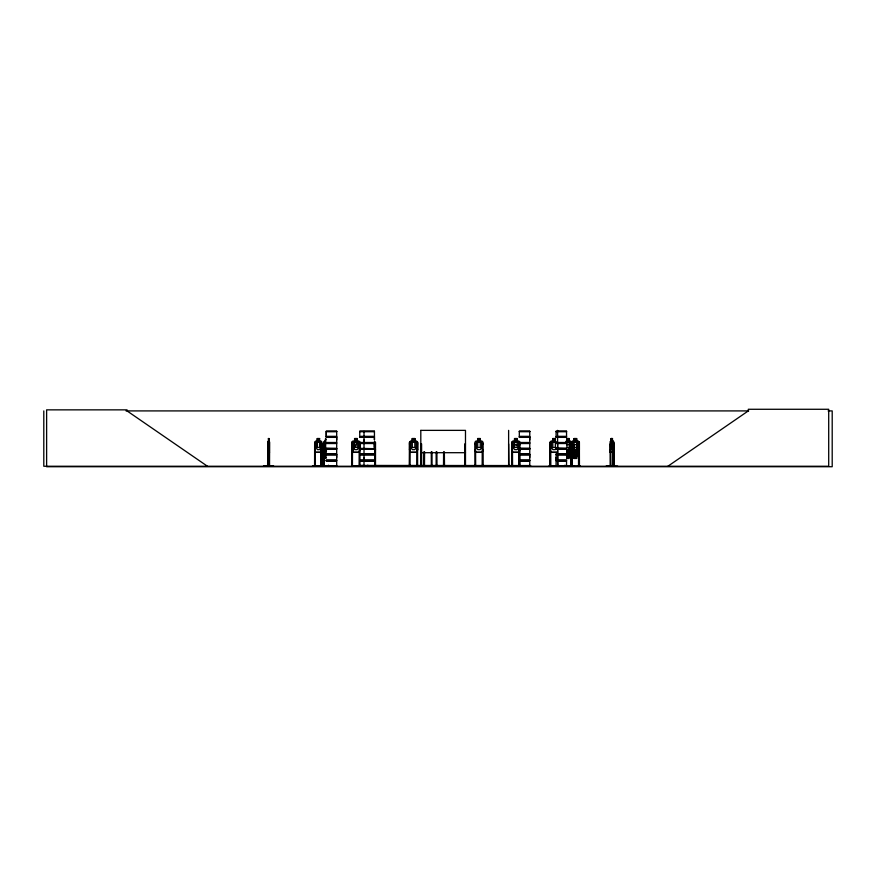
<?xml version="1.0" encoding="UTF-8"?>
<svg xmlns="http://www.w3.org/2000/svg" width="876" height="876" viewBox="0 0 876 876"><rect width="100%" height="100%" fill="white"/><g stroke="black" fill="none" stroke-linecap="round" stroke-linejoin="round"><path stroke-width="1.31" d="M336.68 457.491L336.68 454.918L326.244 454.918M336.68 439.927L336.68 437.365L326.244 437.365M364.022 457.491L364.022 460.053L364.011 454.918M364.022 439.927L364.022 442.49L364.011 437.365M374.435 437.365L374.435 439.927L374.446 437.365L359.751 437.365M529.75 457.491L529.75 454.918L519.315 454.918M529.75 439.927L529.75 437.365L519.315 437.365M566.542 460.053L556.096 460.053L556.107 457.491M366.299 466.24L352.601 465.671M416.768 465.835L425.134 466.251L416.768 466.141L416.845 443.935L417.6 443.935M504.587 466.24L519.063 465.671M504.587 465.835L512.964 466.251L504.587 466.141M561.954 466.24L550.818 465.671M269.403 452.355L269.392 441.285M263.512 465.835L273.564 465.835M612.543 452.355L612.828 449.618L612.631 452.355L610.386 452.355L610.222 442.303L610.484 441.285L611.371 441.285M326.135 448.589L336.691 448.742M363.978 466.24L364.022 461.083M519.315 461.083L529.761 461.083L529.761 466.032L519.293 466.24M519.227 466.12L519.15 443.935L519.906 443.935M556.041 466.218L556.096 461.083L566.542 461.083L566.542 466.032M269.37 447.417L268.505 449.618L268.505 441.373M606.312 465.835L617.679 466.185M613.999 466.141L613.966 443.935L613.375 443.935L613.342 466.251M613.222 452.268L613.737 442.249L613.704 466.251M267.957 466.251L267.87 442.26L268.483 441.285M566.597 452.355L570.681 452.355L571.393 449.618L572.225 452.268L578.401 452.268L579.299 449.618M570.681 452.355L571.47 449.629M321.153 452.355L321.974 449.629M360.058 449.629L359.105 452.355L352.656 452.355M374.567 452.355L375.508 449.629M417.6 449.618L416.691 452.268L410.373 452.268M483.015 449.618L482.096 452.268L475.788 452.268M483.103 449.629L482.161 452.355L475.712 452.355L474.869 449.629M519.906 449.618L518.986 452.268L512.668 452.268M519.994 449.629L519.052 452.355L512.602 452.355L511.759 449.629M579.354 443.935L578.554 443.935L578.532 466.251L580.35 466.141L562.206 466.141M312.502 465.835L332.146 466.196M610.386 465.441L610.309 466.251L610.561 441.285M572.039 466.185L572.028 443.935M549.164 466.185L550.544 466.185M351.637 466.141L351.758 443.935L352.513 443.935L352.426 466.251M367.164 466.185L367.307 465.441M409.256 465.835L409.453 442.26L410.329 441.285L412.202 441.285L412.202 438.537L414.95 438.537L414.95 441.285L416.724 441.285L417.699 442.249L417.699 449.629L416.757 452.355L410.296 452.355L409.453 449.629M474.661 466.185L474.737 465.441M511.573 466.185L511.617 465.441M326.529 450.987L325.149 448.271L326.19 451.578L325.105 454.622L325.697 454.633M566.498 453.494L567.44 451.578L566.454 449.585M352.48 451.764L357.726 441.285M569.05 449.618L566.903 449.596L566.903 454.721L569.05 454.721L569.05 449.596L570.199 447.417L570.199 442.292L569.05 441.373M323.791 466.251L323.824 442.26L324.427 441.285L325.587 441.285M576.572 458.389L576.594 455.64L577.93 454.721L577.93 449.596L576.594 447.395L576.594 442.292L574.087 442.292L574.087 447.417L572.74 449.596L572.74 454.721L574.087 455.64L574.087 458.389M576.594 449.618L577.941 447.417L577.941 442.292L576.594 441.373L576.594 438.624L574.087 438.624L574.108 441.373L572.74 442.292L572.74 447.417L574.087 449.618L574.087 454.721L577.558 454.732L575.871 451.589C579.627 447.68 576.32 446.826 575.302 450.987C574.218 446.826 571.043 447.68 574.765 451.578C571.097 454.764 574.47 456.385 575.346 452.213L576.693 454.633L576.594 449.596L574.087 449.596M556.698 447.417L555.351 449.618L552.822 449.618L551.464 447.417L551.464 442.292L552.822 441.373L552.745 438.537L555.45 438.537L555.362 441.373L556.698 442.292M610.725 442.292L611.328 441.373M519.293 448.479L529.772 448.742M571.316 449.629L572.159 452.355L578.467 452.355L579.386 449.629L579.386 442.249L578.423 441.285L576.682 441.285L576.682 438.537L573.999 438.537L573.999 441.285L572.17 441.285L571.316 442.26L571.294 466.251L571.426 442.249L572.225 441.373L578.401 441.373L579.299 442.292M578.488 455.728L579.354 454.753L578.51 455.728L572.236 455.728L571.426 454.753L570.637 455.728L566.783 455.728L566.783 458.476L569.126 458.476L569.05 455.64L570.199 454.721L569.05 442.292L566.914 442.292L566.914 447.417L569.05 447.417M550.019 442.26L550.894 441.285L552.745 441.285M351.9 442.303L352.721 441.373L359.04 441.373M325.511 441.285L325.587 438.537L324.788 447.417L325.642 449.618L325.664 454.71M319.554 438.624L317.287 438.624L317.342 441.373L316.148 442.292L316.148 447.417L317.342 449.618L319.554 449.618L320.747 447.417L320.747 442.292L319.554 441.373M667.884 466.251L748.301 410.91L748.301 409.278L828.707 409.278L828.707 466.251L43.8 466.251L43.8 410.91M549.219 465.791L550.599 465.791L549.23 466.251M550.194 466.196L550.04 442.26M556.063 448.479L566.542 448.687M566.334 454.786L567.933 452.213L569.827 454.732L568.393 451.589C571.327 448.282 569.039 446.607 567.9 450.987L566.246 448.26M126.013 410.91L748.717 410.91M828.094 410.91L832.2 410.91L832.2 466.722L46.625 466.722L46.625 409.858L127.042 409.858L127.042 410.91L207.448 466.251M420.83 430.368L465.485 430.368L465.485 466.251L465.572 465.441M326.233 431.178L336.691 431.178M359.74 431.178L374.457 431.178M519.304 431.178L529.772 431.178M556.085 431.178L566.542 431.178M336.68 431.693L326.255 431.693L326.255 436.336M359.762 431.693L374.435 431.693M519.326 431.693L529.75 431.693M556.107 431.693L566.531 431.693M326.168 436.686L336.756 436.686M359.675 436.686L374.523 436.686M519.249 436.686L529.838 436.686M556.019 436.686L566.608 436.686M326.168 437.004L336.756 437.004M359.675 437.004L374.523 437.004M519.249 437.004L529.838 437.004M556.019 437.004L566.608 437.004M556.096 437.365L566.542 437.365M269.085 438.537L268.395 438.537L268.417 441.373M571.47 442.249L570.615 441.285L569.126 441.285L569.181 438.537L566.838 438.537L566.958 441.373M268.417 438.624L269.074 438.624M354.649 438.624L357.211 438.624L357.211 441.373L358.58 442.292L358.58 447.417L357.211 449.618L354.649 449.618L353.269 447.417L353.269 442.292L354.649 441.373L354.55 438.537L357.298 438.537L357.298 441.285L359.083 441.285L360.058 442.249M477.705 438.624L480.267 438.624L480.267 441.373L481.647 442.292L481.647 447.417L480.267 449.618L477.705 449.618L476.336 447.417L476.336 442.292L477.705 441.373L477.617 438.537L480.366 438.537L480.366 441.285L482.139 441.285L483.103 442.249L483.18 466.185M517.158 438.624L514.595 438.624L514.595 441.373L513.216 442.292L513.216 447.417L514.595 449.618L517.158 449.618L518.526 447.417L518.526 442.292L517.158 441.373L517.245 438.537L514.508 438.537L514.508 441.285L512.635 441.285L511.759 442.26L511.792 466.251M552.822 438.624L555.362 438.624M566.914 438.624L569.104 438.624M611.054 438.624L612.51 438.624M268.965 439.084L268.965 440.004M611.207 439.084L612.236 439.084L612.236 440.004L611.207 440.004M317.254 441.285L315.59 441.285L314.834 442.26L314.791 466.251M319.587 441.285L321.174 441.285L322.018 442.249L321.963 466.251M354.55 441.285L352.678 441.285L351.802 442.26L351.813 449.629L352.667 452.355M477.617 441.285L475.745 441.285L474.869 442.26L474.901 466.251M517.245 441.285L519.03 441.285L519.994 442.249M611.941 441.285L613.32 441.285L613.737 442.249L613.244 441.285M267.99 441.373L269.479 441.373M321.142 441.373L315.623 441.373L314.911 442.303L314.955 449.618M324.383 441.373L325.642 441.373M410.373 441.373L416.691 441.373L417.6 442.292L417.6 466.251M475.788 441.373L482.096 441.373M518.986 441.373L512.668 441.373L511.847 442.303L511.847 449.618M550.927 441.373L555.351 441.373M565.732 441.373L570.626 441.373M610.408 441.373L613.309 441.373M267.87 442.26L267.673 466.251M269.611 442.249L269.523 466.251M323.824 442.26L323.989 466.251L324.076 465.441M612.904 466.251L612.532 441.285M326.244 442.49L336.691 442.49L336.691 437.365M359.751 442.49L374.446 442.49M519.315 442.49L529.761 442.49L529.761 437.365M556.096 442.49L566.542 442.49M326.168 442.851L336.756 442.851M359.675 442.851L374.523 442.851M519.249 442.851L529.838 442.851M556.019 442.851L566.608 442.851M326.168 443.168L336.756 443.168M359.675 443.168L374.523 443.168M519.249 443.168L529.838 443.168M556.019 443.168L566.608 443.168M326.244 443.53L336.691 443.53L336.691 448.468L326.255 448.337M359.751 443.53L374.446 443.53M519.315 443.53L529.761 443.53L529.761 448.468L519.304 448.468L529.75 448.337M556.096 443.53L566.542 443.53M267.936 443.935L267.596 466.251M315.448 443.935L314.648 443.935L314.572 466.251M321.886 443.935L321.087 443.935L321.01 466.251M359.959 443.935L359.193 443.935L359.116 466.251M375.497 443.935L374.742 443.935L374.654 466.251M409.41 443.935L410.165 443.935L410.077 466.251M420.808 443.935L421.586 443.935L421.674 466.251M465.485 443.935L464.729 443.935L464.641 466.251M474.814 443.935L475.569 443.935L475.657 466.251M483.015 443.935L482.26 443.935L482.172 466.251M508.627 443.935L508.912 466.251L508.967 465.441M511.704 443.935L512.46 443.935L512.548 466.251M557.618 443.935L557.935 466.207M610.178 443.935L610.528 466.251M566.619 444.647L570.714 444.647L571.426 447.384M511.759 444.855L519.994 444.855M574.087 447.395L576.594 447.417M359.762 448.337L374.457 448.687M326.233 448.468L336.691 448.479M326.233 448.95L336.691 448.95L336.68 453.888L326.244 453.888M359.74 448.95L374.457 448.917M519.304 448.917L529.772 448.95L529.75 453.888L519.315 453.888M556.085 448.917L566.542 448.95M326.255 449.246L336.68 449.246M359.762 449.246L374.435 449.246M519.326 449.246L529.75 449.246M556.107 449.246L566.531 449.246M267.782 449.629L268.078 452.268M314.834 449.629L315.612 452.355L321.196 452.355M610.101 449.629L610.572 452.268M613.66 449.629L613.331 452.355M267.99 452.268L269.479 452.268M315.623 452.268L321.142 452.268M352.721 452.268L359.04 452.268M557.169 452.268L550.927 452.268L550.106 449.618M566.619 452.268L570.626 452.268M610.408 452.268L613.309 452.268M269.49 452.355L267.968 452.355L267.804 449.618M557.235 452.355L550.862 452.355L550.019 449.629M420.83 452.695L465.485 452.695M359.751 453.888L374.446 453.888M556.096 453.888L566.542 453.888M326.168 454.25L336.756 454.25M359.675 454.25L374.523 454.25M519.249 454.25L529.838 454.25M556.019 454.25L566.608 454.25M326.168 454.567L336.756 454.567M359.675 454.567L374.523 454.567M519.249 454.567L529.838 454.567M556.019 454.567L566.608 454.567M323.901 454.764L324.591 455.64M359.751 454.918L374.446 454.918M566.542 454.918L556.096 454.918L556.096 460.053M325.587 458.476L324.799 449.596L325.642 447.395L325.642 442.292M326.244 460.053L336.691 460.053L336.691 454.918M359.751 460.053L374.446 460.053M519.315 460.053L529.761 460.053L529.761 454.918M326.168 460.404L336.756 460.404M359.675 460.404L374.523 460.404M519.249 460.404L529.838 460.404M556.019 460.404L566.608 460.404M326.168 460.721L336.756 460.721M359.675 460.721L374.523 460.721M519.249 460.721L529.838 460.721M556.019 460.721L566.608 460.721M326.244 461.083L336.691 461.083L336.691 466.032L319.904 466.196M359.751 461.083L374.446 461.083M268.012 465.441L267.465 466.251M269.655 465.441L269.118 466.251M314.572 465.441L315.524 465.441L315.524 466.251M321.01 465.441L321.963 465.441M323.496 465.441L324.328 465.441M351.67 465.441L352.601 465.441L352.601 466.251M359.105 465.441L530.615 465.561L530.615 466.251M549.898 465.441L550.862 465.441M570.681 465.441L572.17 465.441M578.478 465.441L579.441 465.441L579.441 466.251L579.365 442.249M610.09 465.441L610.813 465.441M612.598 465.441L614.032 465.441M368.139 465.671L374.654 465.671M410.253 465.671L431.178 465.671M436.993 465.671L444.482 465.802M475.657 465.671L482.172 465.671M319.85 465.835L336.68 465.89M374.435 465.89L357.923 466.251L374.457 466.032M519.326 465.89L529.75 465.89M573.9 465.835L569.247 466.251L573.911 466.185M578.587 465.835L580.35 465.835M375.684 466.185L375.585 465.441M520.059 465.802L519.906 442.292M444.504 466.185L444.351 451.808M432.186 466.185L432.109 465.441M417.764 466.185L417.688 465.441M360.145 466.185L360.036 465.441M557.563 466.185L557.618 430.368M578.598 466.185L578.718 465.441M374.545 441.285L375.508 442.249L375.497 466.251M612.433 441.373L613.025 447.417M323.956 454.721L324.569 455.728L325.719 455.64L325.719 458.389M612.62 441.285L612.904 442.292M269.074 441.373L269.403 466.251M579.365 447.384L578.521 444.647L572.214 444.647L571.294 447.384L570.659 444.647M610.55 452.355L610.134 449.618L610.473 452.355M613.638 465.441L613.594 466.251M613.233 466.251L613.189 443.935L612.631 466.251M613.003 465.441L613.047 466.251M612.51 441.373L612.466 438.537L611.021 438.537L611.054 449.618L611.908 449.618L612.368 447.417L612.028 438.537M611.755 439.084L611.755 440.004M611.525 439.084L611.525 440.004M611.371 438.537L611.404 441.373M611.284 438.537L611.141 441.373M610.791 465.441L610.791 466.251L610.703 449.18M576.682 455.728L576.66 458.476L573.977 458.476L574.065 455.64M572.116 466.251L572.083 443.935L570.769 443.935L570.692 466.251M571.557 443.935L571.524 466.251M571.043 465.441L571.021 466.251M570.922 454.436L570.845 466.251M569.126 438.537L569.104 441.373M566.903 455.64L566.827 458.476M565.414 466.251L565.338 465.441L565.25 466.251M565.086 465.441L565.064 466.251M564.812 465.441L564.834 466.251M564.637 466.251L564.604 465.441L564.472 466.251M558.209 466.251L558.209 465.441L558.045 466.251M557.322 465.441L557.289 466.251M557.245 465.671L557.245 466.251M550.818 466.251L550.73 443.935L549.986 443.935L549.898 466.251M550.632 465.441L550.621 466.251M528.995 465.561L528.995 466.251M519.818 465.441L519.818 466.251M519.15 443.935L519.063 466.251M512.372 465.441L512.372 466.251M508.627 430.368L508.617 466.251M508.54 465.441L508.54 466.251M482.928 465.441L482.928 466.251M482.347 465.441L482.347 466.251M475.493 465.441L475.493 466.251M464.817 465.441L464.817 466.251M449.914 466.251L446.475 466.251M444.263 465.441L444.263 466.251M443.683 465.441L443.683 466.251M443.595 451.808L443.508 466.251M436.905 451.808L436.993 466.251M436.817 465.441L436.817 466.251M436.149 451.808L436.149 466.251L436.062 465.441M432.021 451.808L432.021 466.251M431.266 451.808L431.353 466.251M431.178 465.441L431.178 466.251M424.663 465.441L424.663 466.251M424.575 451.808L424.488 466.251M423.907 465.441L423.907 466.251M423.82 451.808L423.732 466.251M421.498 465.441L421.498 466.251M421.148 465.441L421.181 466.251M421.093 443.935L421.093 466.251M420.808 430.368L420.798 466.251L420.765 465.441M416.757 465.441L416.757 466.251M410.253 465.441L410.253 466.251M409.541 442.303L409.541 449.618M409.497 465.441L409.497 466.251M374.829 465.441L374.829 466.251M374.041 442.292L374.041 447.417M368.062 465.441L368.15 466.251M367.975 465.441L367.964 466.251M367.394 465.441L367.383 466.251M364.011 431.386L364.022 436.336M364.011 443.53L364.011 448.468M364.011 448.95L364.022 453.888M362.346 465.441L362.248 466.251M361.919 465.441L361.963 466.251M361.547 465.561L361.547 466.251M360.047 449.629L360.047 442.249L359.926 466.251M359.291 465.441L359.28 466.251M351.845 465.441L351.845 466.251M328.839 465.441L328.883 466.251M328.664 466.251L328.664 465.441L328.522 466.251M328.369 465.441L328.314 466.251M328.128 465.441L328.084 466.251M325.916 439.084L325.916 440.004M325.927 457.009L325.927 457.929M324.306 466.251L324.251 443.935L323.562 443.935L323.54 466.251M321.744 443.935L321.744 466.251M321.645 465.441L321.623 466.251M321.35 465.441L321.328 466.251M321.24 443.935L321.163 466.251M319.51 441.373L319.641 438.537L317.211 438.537L317.287 441.373M315.305 443.935L315.371 466.251M315.185 465.441L315.207 466.251M269.14 451.808L269.206 466.251M268.998 438.537L268.976 441.373M553.577 466.141L566.86 465.791L553.577 466.251M324.481 444.647L323.956 447.395L324.547 444.647M416.231 447.417L414.852 449.618L412.289 449.618L410.921 447.417L410.921 442.292L412.289 441.373L412.289 438.624L414.852 438.624L414.852 441.373L416.231 442.292L416.231 447.417M336.691 431.386L326.233 431.386L326.244 436.336L336.691 436.336L336.691 431.386M374.457 431.364L359.74 431.375L359.762 436.336L374.446 436.336L374.446 431.386M529.772 431.375L519.304 431.364L519.326 436.336L529.761 436.336L529.761 431.386M566.542 431.386L556.085 431.375L556.107 436.336L566.542 436.336L566.542 431.386M319.16 439.084L317.736 439.084L317.736 440.004L319.16 440.004L319.16 439.084M356.751 439.084L355.108 439.084L355.108 440.004L356.751 440.004L356.751 439.084M414.403 439.084L412.749 439.084L412.749 440.004L414.403 440.004L414.403 439.084M479.807 439.084L478.165 439.084L478.165 440.004L479.807 440.004L479.807 439.084M516.698 439.084L515.055 439.084L515.055 440.004L516.698 440.004L516.698 439.084M554.902 439.084L553.271 439.084L553.271 440.004L554.902 440.004L554.902 439.084M568.666 439.084L567.298 439.084L567.298 440.004L568.666 440.004L568.666 439.084M576.145 439.084L574.536 439.084L574.536 440.004L576.145 440.004L576.145 439.084M269.074 442.292L268.505 442.292L268.505 447.417L269.074 447.417L269.074 442.292M319.554 442.292L317.342 442.292L317.342 447.417L319.554 447.417L319.554 442.292M357.211 442.292L354.649 442.292L354.649 447.417L357.211 447.417L357.211 442.292M414.852 442.292L412.289 442.292L412.289 447.417L414.852 447.417L414.852 442.292M480.267 442.292L477.705 442.292L477.705 447.417L480.267 447.417L480.267 442.292M517.158 442.292L514.595 442.292L514.595 447.417L517.158 447.417L517.158 442.292M555.351 442.292L552.822 442.292L552.822 447.417L555.351 447.417L555.351 442.292M611.908 442.292L611.054 442.292L611.054 447.417L611.908 447.417L611.908 442.292M566.531 448.337L556.107 448.337L566.542 448.468M323.89 449.629L324.416 452.355L323.879 449.618M568.666 457.009L567.287 457.009L567.287 457.929L568.666 457.929L568.666 457.009M576.145 457.009L574.536 457.009L574.536 457.929L576.145 457.929L576.145 457.009"/></g></svg>
